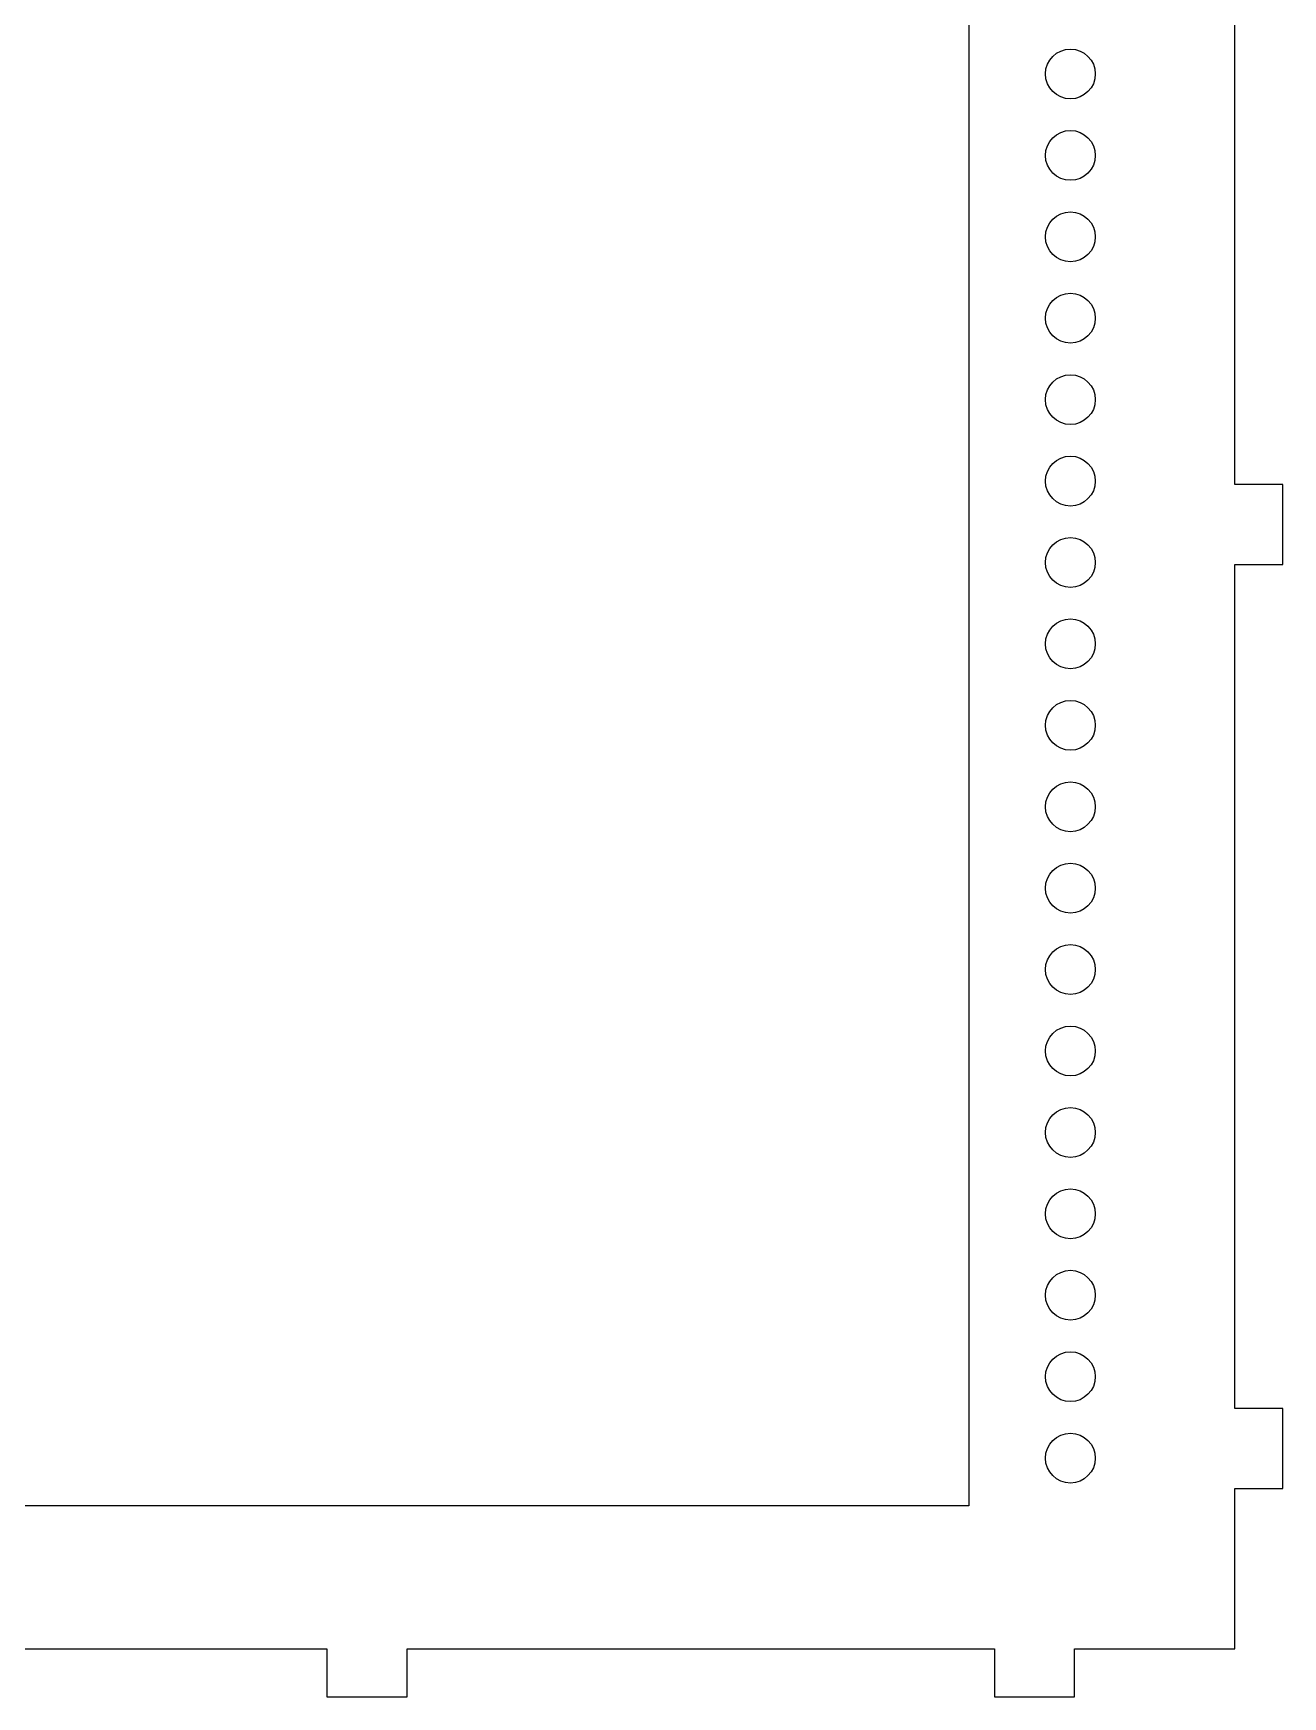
# Model space of a CAD drawing. Header units: metres. Extents: x -78 to 78, y -1075 to 78.
# Drawn here: x 0 to 78, y -1075 to -971.2 of the extents above; entities that cross this region are included whole.
import ezdxf

# ---------------------------------------------------------------- set-up
doc = ezdxf.new("R2010")
doc.units = ezdxf.units.M

msp = doc.modelspace()

# ---------------------------------------------------------------- linework, layer by layer
for p, q in [((58.4102, -884.038), (58.4102, -1063.08)), ((75, -999.333), (75, -946.667)), ((63.3096, -973.094), (63.4531, -972.83)), ((63.4531, -972.83), (63.6436, -972.6)), ((63.6436, -972.6), (63.874, -972.409)), ((63.874, -972.409), (64.1377, -972.266)), ((64.1377, -972.266), (64.4297, -972.176)), ((64.4297, -972.176), (64.7432, -972.144)), ((64.7432, -972.144), (65.0566, -972.176)), ((65.0566, -972.176), (65.3486, -972.266)), ((65.3486, -972.266), (65.6133, -972.409)), ((65.6133, -972.409), (65.8428, -972.6)), ((65.8428, -972.6), (66.0332, -972.83)), ((66.0332, -972.83), (66.1768, -973.094)), ((63.1875, -973.7), (63.2197, -973.386)), ((63.2197, -974.013), (63.1875, -973.7)), ((63.2197, -973.386), (63.3096, -973.094)), ((63.3096, -974.305), (63.2197, -974.013)), ((66.1768, -973.094), (66.2676, -973.386)), ((66.2676, -974.013), (66.1768, -974.305)), ((66.2676, -973.386), (66.2988, -973.7)), ((66.2988, -973.7), (66.2676, -974.013)), ((63.4531, -974.569), (63.3096, -974.305)), ((63.6436, -974.8), (63.4531, -974.569)), ((63.874, -974.989), (63.6436, -974.8)), ((64.1377, -975.133), (63.874, -974.989)), ((65.6133, -974.989), (65.3486, -975.133)), ((65.8428, -974.8), (65.6133, -974.989)), ((66.0332, -974.569), (65.8428, -974.8)), ((66.1768, -974.305), (66.0332, -974.569)), ((64.4297, -975.224), (64.1377, -975.133)), ((64.7432, -975.255), (64.4297, -975.224)), ((65.0566, -975.224), (64.7432, -975.255)), ((65.3486, -975.133), (65.0566, -975.224)), ((63.2197, -978.469), (63.3096, -978.177)), ((63.3096, -978.177), (63.4531, -977.912)), ((63.4531, -977.912), (63.6436, -977.682)), ((63.6436, -977.682), (63.874, -977.492)), ((63.874, -977.492), (64.1377, -977.349)), ((64.1377, -977.349), (64.4297, -977.259)), ((64.4297, -977.259), (64.7432, -977.227)), ((64.7432, -977.227), (65.0566, -977.259)), ((65.0566, -977.259), (65.3486, -977.349)), ((65.3486, -977.349), (65.6133, -977.492)), ((65.6133, -977.492), (65.8428, -977.682)), ((65.8428, -977.682), (66.0332, -977.912)), ((66.0332, -977.912), (66.1768, -978.177)), ((66.1768, -978.177), (66.2676, -978.469)), ((63.1875, -978.782), (63.2197, -978.469)), ((63.2197, -979.096), (63.1875, -978.782)), ((63.3096, -979.388), (63.2197, -979.096)), ((66.2676, -979.096), (66.1768, -979.388)), ((66.2676, -978.469), (66.2988, -978.782)), ((66.2988, -978.782), (66.2676, -979.096)), ((63.4531, -979.652), (63.3096, -979.388)), ((63.6436, -979.882), (63.4531, -979.652)), ((63.874, -980.072), (63.6436, -979.882)), ((64.1377, -980.216), (63.874, -980.072)), ((64.4297, -980.307), (64.1377, -980.216)), ((65.3486, -980.216), (65.0566, -980.307)), ((65.6133, -980.072), (65.3486, -980.216)), ((65.8428, -979.882), (65.6133, -980.072)), ((66.0332, -979.652), (65.8428, -979.882)), ((66.1768, -979.388), (66.0332, -979.652)), ((64.7432, -980.338), (64.4297, -980.307)), ((65.0566, -980.307), (64.7432, -980.338)), ((64.4297, -982.341), (64.7432, -982.31)), ((64.7432, -982.31), (65.0566, -982.341)), ((63.2197, -983.552), (63.3096, -983.259)), ((63.3096, -983.259), (63.4531, -982.995)), ((63.4531, -982.995), (63.6436, -982.765)), ((63.6436, -982.765), (63.874, -982.575)), ((63.874, -982.575), (64.1377, -982.432)), ((64.1377, -982.432), (64.4297, -982.341)), ((65.0566, -982.341), (65.3486, -982.432)), ((65.3486, -982.432), (65.6133, -982.575)), ((65.6133, -982.575), (65.8428, -982.765)), ((65.8428, -982.765), (66.0332, -982.995)), ((66.0332, -982.995), (66.1768, -983.259)), ((66.1768, -983.259), (66.2676, -983.552)), ((63.1875, -983.865), (63.2197, -983.552)), ((63.2197, -984.179), (63.1875, -983.865)), ((63.3096, -984.471), (63.2197, -984.179)), ((66.2676, -984.179), (66.1768, -984.471)), ((66.2676, -983.552), (66.2988, -983.865)), ((66.2988, -983.865), (66.2676, -984.179)), ((63.4531, -984.734), (63.3096, -984.471)), ((63.6436, -984.965), (63.4531, -984.734)), ((63.874, -985.154), (63.6436, -984.965)), ((64.1377, -985.298), (63.874, -985.154)), ((64.4297, -985.389), (64.1377, -985.298)), ((64.7432, -985.421), (64.4297, -985.389)), ((65.0566, -985.389), (64.7432, -985.421)), ((65.3486, -985.298), (65.0566, -985.389)), ((65.6133, -985.154), (65.3486, -985.298)), ((65.8428, -984.965), (65.6133, -985.154)), ((66.0332, -984.734), (65.8428, -984.965)), ((66.1768, -984.471), (66.0332, -984.734)), ((63.874, -987.657), (64.1377, -987.514)), ((64.1377, -987.514), (64.4297, -987.424)), ((64.4297, -987.424), (64.7432, -987.392)), ((64.7432, -987.392), (65.0566, -987.424)), ((65.0566, -987.424), (65.3486, -987.514)), ((65.3486, -987.514), (65.6133, -987.657)), ((63.2197, -988.634), (63.3096, -988.342)), ((63.3096, -988.342), (63.4531, -988.078)), ((63.4531, -988.078), (63.6436, -987.848)), ((63.6436, -987.848), (63.874, -987.657)), ((65.6133, -987.657), (65.8428, -987.848)), ((65.8428, -987.848), (66.0332, -988.078)), ((66.0332, -988.078), (66.1768, -988.342)), ((66.1768, -988.342), (66.2676, -988.634)), ((63.1875, -988.947), (63.2197, -988.634)), ((63.2197, -989.261), (63.1875, -988.947)), ((63.3096, -989.553), (63.2197, -989.261)), ((63.4531, -989.817), (63.3096, -989.553)), ((66.1768, -989.553), (66.0332, -989.817)), ((66.2676, -989.261), (66.1768, -989.553)), ((66.2676, -988.634), (66.2988, -988.947)), ((66.2988, -988.947), (66.2676, -989.261)), ((63.6436, -990.048), (63.4531, -989.817)), ((63.874, -990.237), (63.6436, -990.048)), ((64.1377, -990.381), (63.874, -990.237)), ((64.4297, -990.472), (64.1377, -990.381)), ((64.7432, -990.503), (64.4297, -990.472)), ((65.0566, -990.472), (64.7432, -990.503)), ((65.3486, -990.381), (65.0566, -990.472)), ((65.6133, -990.237), (65.3486, -990.381)), ((65.8428, -990.048), (65.6133, -990.237)), ((66.0332, -989.817), (65.8428, -990.048)), ((63.874, -992.74), (64.1377, -992.597)), ((64.1377, -992.597), (64.4297, -992.506)), ((64.4297, -992.506), (64.7432, -992.475)), ((64.7432, -992.475), (65.0566, -992.506)), ((65.0566, -992.506), (65.3486, -992.597)), ((65.3486, -992.597), (65.6133, -992.74)), ((63.1875, -994.03), (63.2197, -993.717)), ((63.2197, -993.717), (63.3096, -993.425)), ((63.3096, -993.425), (63.4531, -993.16)), ((63.4531, -993.16), (63.6436, -992.93)), ((63.6436, -992.93), (63.874, -992.74)), ((65.6133, -992.74), (65.8428, -992.93)), ((65.8428, -992.93), (66.0332, -993.16)), ((66.0332, -993.16), (66.1768, -993.425)), ((66.1768, -993.425), (66.2676, -993.717)), ((66.2676, -993.717), (66.2988, -994.03)), ((63.2197, -994.344), (63.1875, -994.03)), ((63.3096, -994.636), (63.2197, -994.344)), ((63.4531, -994.899), (63.3096, -994.636)), ((66.1768, -994.636), (66.0332, -994.899)), ((66.2676, -994.344), (66.1768, -994.636)), ((66.2988, -994.03), (66.2676, -994.344)), ((63.6436, -995.13), (63.4531, -994.899)), ((63.874, -995.32), (63.6436, -995.13)), ((64.1377, -995.464), (63.874, -995.32)), ((64.4297, -995.555), (64.1377, -995.464)), ((64.7432, -995.586), (64.4297, -995.555)), ((65.0566, -995.555), (64.7432, -995.586)), ((65.3486, -995.464), (65.0566, -995.555)), ((65.6133, -995.32), (65.3486, -995.464)), ((65.8428, -995.13), (65.6133, -995.32)), ((66.0332, -994.899), (65.8428, -995.13)), ((63.6436, -998.013), (63.874, -997.822)), ((63.874, -997.822), (64.1377, -997.68)), ((64.1377, -997.68), (64.4297, -997.589)), ((64.4297, -997.589), (64.7432, -997.557)), ((64.7432, -997.557), (65.0566, -997.589)), ((65.0566, -997.589), (65.3486, -997.68)), ((65.3486, -997.68), (65.6133, -997.822)), ((65.6133, -997.822), (65.8428, -998.013)), ((63.1875, -999.113), (63.2197, -998.799)), ((63.2197, -998.799), (63.3096, -998.507)), ((63.3096, -998.507), (63.4531, -998.243)), ((63.4531, -998.243), (63.6436, -998.013)), ((65.8428, -998.013), (66.0332, -998.243)), ((66.0332, -998.243), (66.1768, -998.507)), ((66.1768, -998.507), (66.2676, -998.799)), ((66.2676, -998.799), (66.2988, -999.113)), ((63.2197, -999.426), (63.1875, -999.113)), ((63.3096, -999.719), (63.2197, -999.426)), ((63.4531, -999.982), (63.3096, -999.719)), ((63.6436, -1000.21), (63.4531, -999.982)), ((66.0332, -999.982), (65.8428, -1000.21)), ((66.1768, -999.719), (66.0332, -999.982)), ((66.2676, -999.426), (66.1768, -999.719)), ((66.2988, -999.113), (66.2676, -999.426)), ((78, -999.333), (75, -999.333)), ((78, -1004.33), (78, -999.333)), ((63.874, -1000.4), (63.6436, -1000.21)), ((64.1377, -1000.55), (63.874, -1000.4)), ((64.4297, -1000.64), (64.1377, -1000.55)), ((64.7432, -1000.67), (64.4297, -1000.64)), ((65.0566, -1000.64), (64.7432, -1000.67)), ((65.3486, -1000.55), (65.0566, -1000.64)), ((65.6133, -1000.4), (65.3486, -1000.55)), ((65.8428, -1000.21), (65.6133, -1000.4)), ((63.4531, -1003.33), (63.6436, -1003.1)), ((63.6436, -1003.1), (63.874, -1002.91)), ((63.874, -1002.91), (64.1377, -1002.76)), ((64.1377, -1002.76), (64.4297, -1002.67)), ((64.4297, -1002.67), (64.7432, -1002.64)), ((64.7432, -1002.64), (65.0566, -1002.67)), ((65.0566, -1002.67), (65.3486, -1002.76)), ((65.3486, -1002.76), (65.6133, -1002.91)), ((65.6133, -1002.91), (65.8428, -1003.1)), ((65.8428, -1003.1), (66.0332, -1003.33)), ((63.1875, -1004.2), (63.2197, -1003.88)), ((63.2197, -1003.88), (63.3096, -1003.59)), ((63.3096, -1003.59), (63.4531, -1003.33)), ((66.0332, -1003.33), (66.1768, -1003.59)), ((66.1768, -1003.59), (66.2676, -1003.88)), ((66.2676, -1003.88), (66.2988, -1004.2)), ((63.2197, -1004.51), (63.1875, -1004.2)), ((63.3096, -1004.8), (63.2197, -1004.51)), ((63.4531, -1005.07), (63.3096, -1004.8)), ((63.6436, -1005.3), (63.4531, -1005.07)), ((66.0332, -1005.07), (65.8428, -1005.3)), ((66.1768, -1004.8), (66.0332, -1005.07)), ((66.2676, -1004.51), (66.1768, -1004.8)), ((66.2988, -1004.2), (66.2676, -1004.51)), ((75, -1057), (75, -1004.33)), ((75, -1004.33), (78, -1004.33)), ((63.874, -1005.49), (63.6436, -1005.3)), ((64.1377, -1005.63), (63.874, -1005.49)), ((64.4297, -1005.72), (64.1377, -1005.63)), ((64.7432, -1005.75), (64.4297, -1005.72)), ((65.0566, -1005.72), (64.7432, -1005.75)), ((65.3486, -1005.63), (65.0566, -1005.72)), ((65.6133, -1005.49), (65.3486, -1005.63)), ((65.8428, -1005.3), (65.6133, -1005.49)), ((63.4531, -1008.41), (63.6436, -1008.18)), ((63.6436, -1008.18), (63.874, -1007.99)), ((63.874, -1007.99), (64.1377, -1007.84)), ((64.1377, -1007.84), (64.4297, -1007.75)), ((64.4297, -1007.75), (64.7432, -1007.72)), ((64.7432, -1007.72), (65.0566, -1007.75)), ((65.0566, -1007.75), (65.3486, -1007.84)), ((65.3486, -1007.84), (65.6133, -1007.99)), ((65.6133, -1007.99), (65.8428, -1008.18)), ((65.8428, -1008.18), (66.0332, -1008.41)), ((63.1875, -1009.28), (63.2197, -1008.96)), ((63.2197, -1009.59), (63.1875, -1009.28)), ((63.2197, -1008.96), (63.3096, -1008.67)), ((63.3096, -1008.67), (63.4531, -1008.41)), ((66.0332, -1008.41), (66.1768, -1008.67)), ((66.1768, -1008.67), (66.2676, -1008.96)), ((66.2676, -1008.96), (66.2988, -1009.28)), ((66.2988, -1009.28), (66.2676, -1009.59)), ((63.3096, -1009.88), (63.2197, -1009.59)), ((63.4531, -1010.15), (63.3096, -1009.88)), ((63.6436, -1010.38), (63.4531, -1010.15)), ((66.0332, -1010.15), (65.8428, -1010.38)), ((66.1768, -1009.88), (66.0332, -1010.15)), ((66.2676, -1009.59), (66.1768, -1009.88)), ((63.874, -1010.57), (63.6436, -1010.38)), ((64.1377, -1010.71), (63.874, -1010.57)), ((64.4297, -1010.8), (64.1377, -1010.71)), ((64.7432, -1010.83), (64.4297, -1010.8)), ((65.0566, -1010.8), (64.7432, -1010.83)), ((65.3486, -1010.71), (65.0566, -1010.8)), ((65.6133, -1010.57), (65.3486, -1010.71)), ((65.8428, -1010.38), (65.6133, -1010.57)), ((63.3096, -1013.75), (63.4531, -1013.49)), ((63.4531, -1013.49), (63.6436, -1013.26)), ((63.6436, -1013.26), (63.874, -1013.07)), ((63.874, -1013.07), (64.1377, -1012.93)), ((64.1377, -1012.93), (64.4297, -1012.84)), ((64.4297, -1012.84), (64.7432, -1012.8)), ((64.7432, -1012.8), (65.0566, -1012.84)), ((65.0566, -1012.84), (65.3486, -1012.93)), ((65.3486, -1012.93), (65.6133, -1013.07)), ((65.6133, -1013.07), (65.8428, -1013.26)), ((65.8428, -1013.26), (66.0332, -1013.49)), ((66.0332, -1013.49), (66.1768, -1013.75)), ((63.1875, -1014.36), (63.2197, -1014.05)), ((63.2197, -1014.67), (63.1875, -1014.36)), ((63.2197, -1014.05), (63.3096, -1013.75)), ((66.1768, -1013.75), (66.2676, -1014.05)), ((66.2676, -1014.05), (66.2988, -1014.36)), ((66.2988, -1014.36), (66.2676, -1014.67)), ((63.3096, -1014.97), (63.2197, -1014.67)), ((63.4531, -1015.23), (63.3096, -1014.97)), ((63.6436, -1015.46), (63.4531, -1015.23)), ((63.874, -1015.65), (63.6436, -1015.46)), ((65.8428, -1015.46), (65.6133, -1015.65)), ((66.0332, -1015.23), (65.8428, -1015.46)), ((66.1768, -1014.97), (66.0332, -1015.23)), ((66.2676, -1014.67), (66.1768, -1014.97)), ((64.1377, -1015.79), (63.874, -1015.65)), ((64.4297, -1015.88), (64.1377, -1015.79)), ((64.7432, -1015.92), (64.4297, -1015.88)), ((65.0566, -1015.88), (64.7432, -1015.92)), ((65.3486, -1015.79), (65.0566, -1015.88)), ((65.6133, -1015.65), (65.3486, -1015.79)), ((63.3096, -1018.84), (63.4531, -1018.57)), ((63.4531, -1018.57), (63.6436, -1018.34)), ((63.6436, -1018.34), (63.874, -1018.15)), ((63.874, -1018.15), (64.1377, -1018.01)), ((64.1377, -1018.01), (64.4297, -1017.92)), ((64.4297, -1017.92), (64.7432, -1017.89)), ((64.7432, -1017.89), (65.0566, -1017.92)), ((65.0566, -1017.92), (65.3486, -1018.01)), ((65.3486, -1018.01), (65.6133, -1018.15)), ((65.6133, -1018.15), (65.8428, -1018.34)), ((65.8428, -1018.34), (66.0332, -1018.57)), ((66.0332, -1018.57), (66.1768, -1018.84)), ((63.1875, -1019.44), (63.2197, -1019.13)), ((63.2197, -1019.76), (63.1875, -1019.44)), ((63.2197, -1019.13), (63.3096, -1018.84)), ((66.1768, -1018.84), (66.2676, -1019.13)), ((66.2676, -1019.13), (66.2988, -1019.44)), ((66.2988, -1019.44), (66.2676, -1019.76)), ((63.3096, -1020.05), (63.2197, -1019.76)), ((63.4531, -1020.31), (63.3096, -1020.05)), ((63.6436, -1020.54), (63.4531, -1020.31)), ((63.874, -1020.73), (63.6436, -1020.54)), ((64.1377, -1020.88), (63.874, -1020.73)), ((65.6133, -1020.73), (65.3486, -1020.88)), ((65.8428, -1020.54), (65.6133, -1020.73)), ((66.0332, -1020.31), (65.8428, -1020.54)), ((66.1768, -1020.05), (66.0332, -1020.31)), ((66.2676, -1019.76), (66.1768, -1020.05)), ((64.4297, -1020.97), (64.1377, -1020.88)), ((64.7432, -1021), (64.4297, -1020.97)), ((65.0566, -1020.97), (64.7432, -1021)), ((65.3486, -1020.88), (65.0566, -1020.97)), ((63.3096, -1023.92), (63.4531, -1023.66)), ((63.4531, -1023.66), (63.6436, -1023.43)), ((63.6436, -1023.43), (63.874, -1023.24)), ((63.874, -1023.24), (64.1377, -1023.09)), ((64.1377, -1023.09), (64.4297, -1023)), ((64.4297, -1023), (64.7432, -1022.97)), ((64.7432, -1022.97), (65.0566, -1023)), ((65.0566, -1023), (65.3486, -1023.09)), ((65.3486, -1023.09), (65.6133, -1023.24)), ((65.6133, -1023.24), (65.8428, -1023.43)), ((65.8428, -1023.43), (66.0332, -1023.66)), ((66.0332, -1023.66), (66.1768, -1023.92)), ((63.1875, -1024.53), (63.2197, -1024.21)), ((63.2197, -1024.84), (63.1875, -1024.53)), ((63.2197, -1024.21), (63.3096, -1023.92)), ((63.3096, -1025.13), (63.2197, -1024.84)), ((66.1768, -1023.92), (66.2676, -1024.21)), ((66.2676, -1024.84), (66.1768, -1025.13)), ((66.2676, -1024.21), (66.2988, -1024.53)), ((66.2988, -1024.53), (66.2676, -1024.84)), ((63.4531, -1025.4), (63.3096, -1025.13)), ((63.6436, -1025.63), (63.4531, -1025.4)), ((63.874, -1025.82), (63.6436, -1025.63)), ((64.1377, -1025.96), (63.874, -1025.82)), ((65.6133, -1025.82), (65.3486, -1025.96)), ((65.8428, -1025.63), (65.6133, -1025.82)), ((66.0332, -1025.4), (65.8428, -1025.63)), ((66.1768, -1025.13), (66.0332, -1025.4)), ((64.4297, -1026.05), (64.1377, -1025.96)), ((64.7432, -1026.08), (64.4297, -1026.05)), ((65.0566, -1026.05), (64.7432, -1026.08)), ((65.3486, -1025.96), (65.0566, -1026.05)), ((63.2197, -1029.29), (63.3096, -1029)), ((63.3096, -1029), (63.4531, -1028.74)), ((63.4531, -1028.74), (63.6436, -1028.51)), ((63.6436, -1028.51), (63.874, -1028.32)), ((63.874, -1028.32), (64.1377, -1028.17)), ((64.1377, -1028.17), (64.4297, -1028.08)), ((64.4297, -1028.08), (64.7432, -1028.05)), ((64.7432, -1028.05), (65.0566, -1028.08)), ((65.0566, -1028.08), (65.3486, -1028.17)), ((65.3486, -1028.17), (65.6133, -1028.32)), ((65.6133, -1028.32), (65.8428, -1028.51)), ((65.8428, -1028.51), (66.0332, -1028.74)), ((66.0332, -1028.74), (66.1768, -1029)), ((66.1768, -1029), (66.2676, -1029.29)), ((63.1875, -1029.61), (63.2197, -1029.29)), ((63.2197, -1029.92), (63.1875, -1029.61)), ((63.3096, -1030.21), (63.2197, -1029.92)), ((66.2676, -1029.92), (66.1768, -1030.21)), ((66.2676, -1029.29), (66.2988, -1029.61)), ((66.2988, -1029.61), (66.2676, -1029.92)), ((63.4531, -1030.48), (63.3096, -1030.21)), ((63.6436, -1030.71), (63.4531, -1030.48)), ((63.874, -1030.9), (63.6436, -1030.71)), ((64.1377, -1031.04), (63.874, -1030.9)), ((64.4297, -1031.13), (64.1377, -1031.04)), ((64.7432, -1031.16), (64.4297, -1031.13)), ((65.0566, -1031.13), (64.7432, -1031.16)), ((65.3486, -1031.04), (65.0566, -1031.13)), ((65.6133, -1030.9), (65.3486, -1031.04)), ((65.8428, -1030.71), (65.6133, -1030.9)), ((66.0332, -1030.48), (65.8428, -1030.71)), ((66.1768, -1030.21), (66.0332, -1030.48)), ((64.1377, -1033.26), (64.4297, -1033.17)), ((64.4297, -1033.17), (64.7432, -1033.14)), ((64.7432, -1033.14), (65.0566, -1033.17)), ((65.0566, -1033.17), (65.3486, -1033.26)), ((63.2197, -1034.38), (63.3096, -1034.09)), ((63.3096, -1034.09), (63.4531, -1033.82)), ((63.4531, -1033.82), (63.6436, -1033.59)), ((63.6436, -1033.59), (63.874, -1033.4)), ((63.874, -1033.4), (64.1377, -1033.26)), ((65.3486, -1033.26), (65.6133, -1033.4)), ((65.6133, -1033.4), (65.8428, -1033.59)), ((65.8428, -1033.59), (66.0332, -1033.82)), ((66.0332, -1033.82), (66.1768, -1034.09)), ((66.1768, -1034.09), (66.2676, -1034.38)), ((63.1875, -1034.69), (63.2197, -1034.38)), ((63.2197, -1035), (63.1875, -1034.69)), ((63.3096, -1035.3), (63.2197, -1035)), ((66.2676, -1035), (66.1768, -1035.3)), ((66.2676, -1034.38), (66.2988, -1034.69)), ((66.2988, -1034.69), (66.2676, -1035)), ((63.4531, -1035.56), (63.3096, -1035.3)), ((63.6436, -1035.79), (63.4531, -1035.56)), ((63.874, -1035.98), (63.6436, -1035.79)), ((64.1377, -1036.12), (63.874, -1035.98)), ((64.4297, -1036.22), (64.1377, -1036.12)), ((64.7432, -1036.25), (64.4297, -1036.22)), ((65.0566, -1036.22), (64.7432, -1036.25)), ((65.3486, -1036.12), (65.0566, -1036.22)), ((65.6133, -1035.98), (65.3486, -1036.12)), ((65.8428, -1035.79), (65.6133, -1035.98)), ((66.0332, -1035.56), (65.8428, -1035.79)), ((66.1768, -1035.3), (66.0332, -1035.56)), ((63.874, -1038.48), (64.1377, -1038.34)), ((64.1377, -1038.34), (64.4297, -1038.25)), ((64.4297, -1038.25), (64.7432, -1038.22)), ((64.7432, -1038.22), (65.0566, -1038.25)), ((65.0566, -1038.25), (65.3486, -1038.34)), ((65.3486, -1038.34), (65.6133, -1038.48)), ((63.2197, -1039.46), (63.3096, -1039.17)), ((63.3096, -1039.17), (63.4531, -1038.9)), ((63.4531, -1038.9), (63.6436, -1038.67)), ((63.6436, -1038.67), (63.874, -1038.48)), ((65.6133, -1038.48), (65.8428, -1038.67)), ((65.8428, -1038.67), (66.0332, -1038.9)), ((66.0332, -1038.9), (66.1768, -1039.17)), ((66.1768, -1039.17), (66.2676, -1039.46)), ((63.1875, -1039.77), (63.2197, -1039.46)), ((63.2197, -1040.09), (63.1875, -1039.77)), ((63.3096, -1040.38), (63.2197, -1040.09)), ((63.4531, -1040.64), (63.3096, -1040.38)), ((66.1768, -1040.38), (66.0332, -1040.64)), ((66.2676, -1040.09), (66.1768, -1040.38)), ((66.2676, -1039.46), (66.2988, -1039.77)), ((66.2988, -1039.77), (66.2676, -1040.09)), ((63.6436, -1040.87), (63.4531, -1040.64)), ((63.874, -1041.06), (63.6436, -1040.87)), ((64.1377, -1041.21), (63.874, -1041.06)), ((64.4297, -1041.3), (64.1377, -1041.21)), ((64.7432, -1041.33), (64.4297, -1041.3)), ((65.0566, -1041.3), (64.7432, -1041.33)), ((65.3486, -1041.21), (65.0566, -1041.3)), ((65.6133, -1041.06), (65.3486, -1041.21)), ((65.8428, -1040.87), (65.6133, -1041.06)), ((66.0332, -1040.64), (65.8428, -1040.87)), ((63.6436, -1043.76), (63.874, -1043.57)), ((63.874, -1043.57), (64.1377, -1043.42)), ((64.1377, -1043.42), (64.4297, -1043.33)), ((64.4297, -1043.33), (64.7432, -1043.3)), ((64.7432, -1043.3), (65.0566, -1043.33)), ((65.0566, -1043.33), (65.3486, -1043.42)), ((65.3486, -1043.42), (65.6133, -1043.57)), ((65.6133, -1043.57), (65.8428, -1043.76)), ((63.1875, -1044.86), (63.2197, -1044.54)), ((63.2197, -1044.54), (63.3096, -1044.25)), ((63.3096, -1044.25), (63.4531, -1043.99)), ((63.4531, -1043.99), (63.6436, -1043.76)), ((65.8428, -1043.76), (66.0332, -1043.99)), ((66.0332, -1043.99), (66.1768, -1044.25)), ((66.1768, -1044.25), (66.2676, -1044.54)), ((66.2676, -1044.54), (66.2988, -1044.86)), ((63.2197, -1045.17), (63.1875, -1044.86)), ((63.3096, -1045.46), (63.2197, -1045.17)), ((63.4531, -1045.73), (63.3096, -1045.46)), ((66.1768, -1045.46), (66.0332, -1045.73)), ((66.2676, -1045.17), (66.1768, -1045.46)), ((66.2988, -1044.86), (66.2676, -1045.17)), ((63.6436, -1045.96), (63.4531, -1045.73)), ((63.874, -1046.15), (63.6436, -1045.96)), ((64.1377, -1046.29), (63.874, -1046.15)), ((64.4297, -1046.38), (64.1377, -1046.29)), ((64.7432, -1046.41), (64.4297, -1046.38)), ((65.0566, -1046.38), (64.7432, -1046.41)), ((65.3486, -1046.29), (65.0566, -1046.38)), ((65.6133, -1046.15), (65.3486, -1046.29)), ((65.8428, -1045.96), (65.6133, -1046.15)), ((66.0332, -1045.73), (65.8428, -1045.96)), ((63.6436, -1048.84), (63.874, -1048.65)), ((63.874, -1048.65), (64.1377, -1048.51)), ((64.1377, -1048.51), (64.4297, -1048.42)), ((64.4297, -1048.42), (64.7432, -1048.38)), ((64.7432, -1048.38), (65.0566, -1048.42)), ((65.0566, -1048.42), (65.3486, -1048.51)), ((65.3486, -1048.51), (65.6133, -1048.65)), ((65.6133, -1048.65), (65.8428, -1048.84)), ((63.1875, -1049.94), (63.2197, -1049.63)), ((63.2197, -1049.63), (63.3096, -1049.33)), ((63.3096, -1049.33), (63.4531, -1049.07)), ((63.4531, -1049.07), (63.6436, -1048.84)), ((65.8428, -1048.84), (66.0332, -1049.07)), ((66.0332, -1049.07), (66.1768, -1049.33)), ((66.1768, -1049.33), (66.2676, -1049.63)), ((66.2676, -1049.63), (66.2988, -1049.94)), ((63.2197, -1050.25), (63.1875, -1049.94)), ((63.3096, -1050.54), (63.2197, -1050.25)), ((63.4531, -1050.81), (63.3096, -1050.54)), ((63.6436, -1051.04), (63.4531, -1050.81)), ((66.0332, -1050.81), (65.8428, -1051.04)), ((66.1768, -1050.54), (66.0332, -1050.81)), ((66.2676, -1050.25), (66.1768, -1050.54)), ((66.2988, -1049.94), (66.2676, -1050.25)), ((63.874, -1051.23), (63.6436, -1051.04)), ((64.1377, -1051.37), (63.874, -1051.23)), ((64.4297, -1051.46), (64.1377, -1051.37)), ((64.7432, -1051.5), (64.4297, -1051.46)), ((65.0566, -1051.46), (64.7432, -1051.5)), ((65.3486, -1051.37), (65.0566, -1051.46)), ((65.6133, -1051.23), (65.3486, -1051.37)), ((65.8428, -1051.04), (65.6133, -1051.23)), ((63.4531, -1054.15), (63.6436, -1053.92)), ((63.6436, -1053.92), (63.874, -1053.73)), ((63.874, -1053.73), (64.1377, -1053.59)), ((64.1377, -1053.59), (64.4297, -1053.5)), ((64.4297, -1053.5), (64.7432, -1053.47)), ((64.7432, -1053.47), (65.0566, -1053.5)), ((65.0566, -1053.5), (65.3486, -1053.59)), ((65.3486, -1053.59), (65.6133, -1053.73)), ((65.6133, -1053.73), (65.8428, -1053.92)), ((65.8428, -1053.92), (66.0332, -1054.15)), ((63.1875, -1055.02), (63.2197, -1054.71)), ((63.2197, -1055.33), (63.1875, -1055.02)), ((63.2197, -1054.71), (63.3096, -1054.42)), ((63.3096, -1054.42), (63.4531, -1054.15)), ((66.0332, -1054.15), (66.1768, -1054.42)), ((66.1768, -1054.42), (66.2676, -1054.71)), ((66.2676, -1054.71), (66.2988, -1055.02)), ((66.2988, -1055.02), (66.2676, -1055.33)), ((63.3096, -1055.63), (63.2197, -1055.33)), ((63.4531, -1055.89), (63.3096, -1055.63)), ((63.6436, -1056.12), (63.4531, -1055.89)), ((66.0332, -1055.89), (65.8428, -1056.12)), ((66.1768, -1055.63), (66.0332, -1055.89)), ((66.2676, -1055.33), (66.1768, -1055.63)), ((63.874, -1056.31), (63.6436, -1056.12)), ((64.1377, -1056.46), (63.874, -1056.31)), ((64.4297, -1056.55), (64.1377, -1056.46)), ((64.7432, -1056.58), (64.4297, -1056.55)), ((65.0566, -1056.55), (64.7432, -1056.58)), ((65.3486, -1056.46), (65.0566, -1056.55)), ((65.6133, -1056.31), (65.3486, -1056.46)), ((65.8428, -1056.12), (65.6133, -1056.31)), ((78, -1057), (75, -1057)), ((78, -1062), (78, -1057)), ((63.4531, -1059.23), (63.6436, -1059)), ((63.6436, -1059), (63.874, -1058.81)), ((63.874, -1058.81), (64.1377, -1058.67)), ((64.1377, -1058.67), (64.4297, -1058.58)), ((64.4297, -1058.58), (64.7432, -1058.55)), ((64.7432, -1058.55), (65.0566, -1058.58)), ((65.0566, -1058.58), (65.3486, -1058.67)), ((65.3486, -1058.67), (65.6133, -1058.81)), ((65.6133, -1058.81), (65.8428, -1059)), ((65.8428, -1059), (66.0332, -1059.23)), ((63.1875, -1060.1), (63.2197, -1059.79)), ((63.2197, -1060.42), (63.1875, -1060.1)), ((63.2197, -1059.79), (63.3096, -1059.5)), ((63.3096, -1059.5), (63.4531, -1059.23)), ((66.0332, -1059.23), (66.1768, -1059.5)), ((66.1768, -1059.5), (66.2676, -1059.79)), ((66.2676, -1059.79), (66.2988, -1060.1)), ((66.2988, -1060.1), (66.2676, -1060.42)), ((63.3096, -1060.71), (63.2197, -1060.42)), ((63.4531, -1060.97), (63.3096, -1060.71)), ((63.6436, -1061.2), (63.4531, -1060.97)), ((63.874, -1061.39), (63.6436, -1061.2)), ((65.8428, -1061.2), (65.6133, -1061.39)), ((66.0332, -1060.97), (65.8428, -1061.2)), ((66.1768, -1060.71), (66.0332, -1060.97)), ((66.2676, -1060.42), (66.1768, -1060.71)), ((64.1377, -1061.54), (63.874, -1061.39)), ((64.4297, -1061.63), (64.1377, -1061.54)), ((64.7432, -1061.66), (64.4297, -1061.63)), ((65.0566, -1061.63), (64.7432, -1061.66)), ((65.3486, -1061.54), (65.0566, -1061.63)), ((65.6133, -1061.39), (65.3486, -1061.54)), ((75, -1072), (75, -1062)), ((75, -1062), (78, -1062)), ((58.4102, -1063.08), (-50.4521, -1063.08)), ((-18.3333, -1072), (18.3333, -1072)), ((18.3333, -1072), (18.3333, -1075)), ((23.3333, -1075), (23.3333, -1072)), ((23.3333, -1072), (60, -1072)), ((60, -1072), (60, -1075)), ((65, -1075), (65, -1072)), ((65, -1072), (75, -1072)), ((18.3333, -1075), (23.3333, -1075)), ((60, -1075), (65, -1075))]:
    msp.add_line(p, q)

doc.saveas('drawing.dxf')
